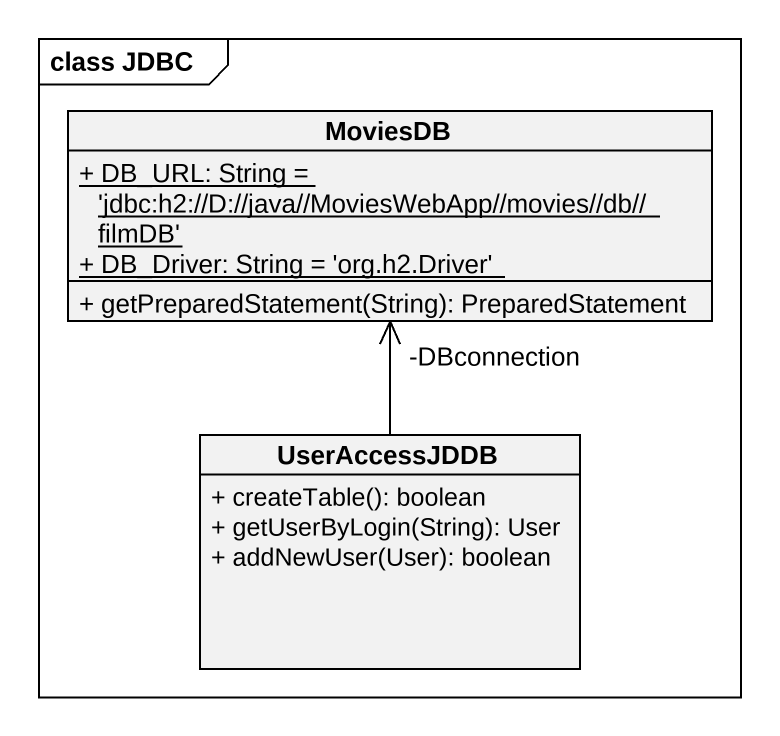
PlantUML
@startuml
mainframe class JDBC
hide circle
hide empty members
skinparam classAttributeIconSize 0
class MoviesDB {
  {static} + DB_URL: String = 'jdbc:h2:~//D:~//java~//MoviesWebApp~//movies~//db~//filmDB'
  {static} + DB_Driver: String = 'org.h2.Driver'
  + getPreparedStatement(String): PreparedStatement
}
class UserAccessJDDB {
  + createTable(): boolean
  + getUserByLogin(String): User
  + addNewUser(User): boolean
}
UserAccessJDDB -up-> "-DBconnection" MoviesDB
@enduml
